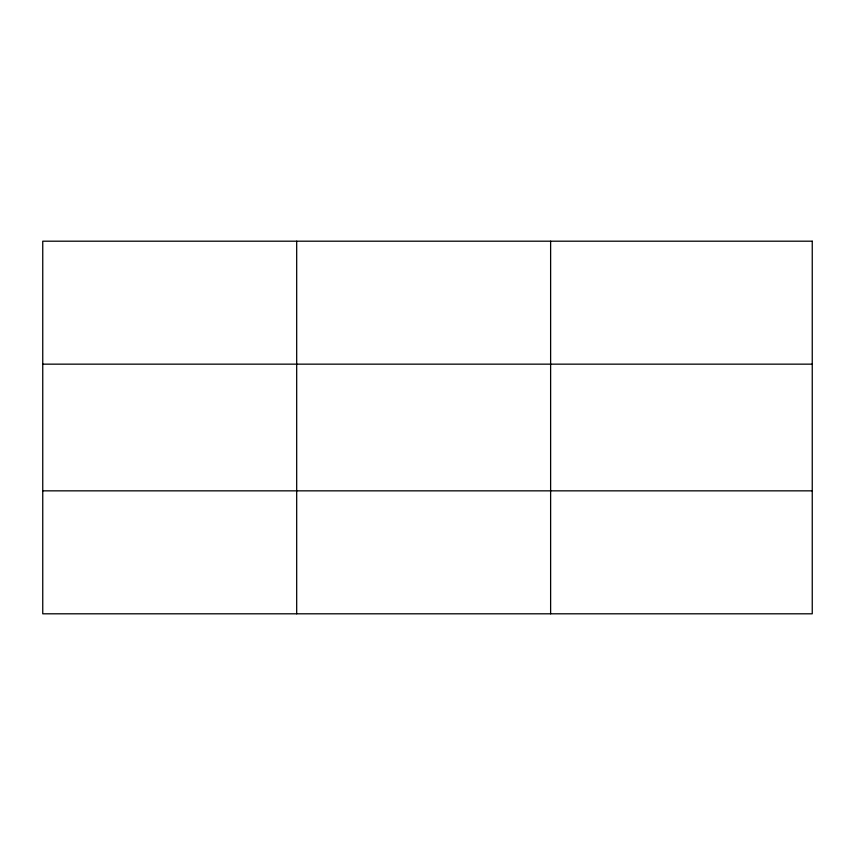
<?xml version="1.0" encoding="UTF-8"?>
<svg xmlns="http://www.w3.org/2000/svg" width="855" height="855" viewBox="0 0 855 855"><rect width="100%" height="100%" fill="white"/><g stroke="black" fill="none" stroke-linecap="round" stroke-linejoin="round"><path stroke-width="1.28" d="M296.685 241.196L296.685 613.805M550.62 241.196L550.62 613.805M42.75 364.155L812.25 364.155M42.75 490.845L812.25 490.845M812.25 241.196L812.25 613.805L42.75 613.805L42.75 241.196L812.25 241.196"/></g></svg>
